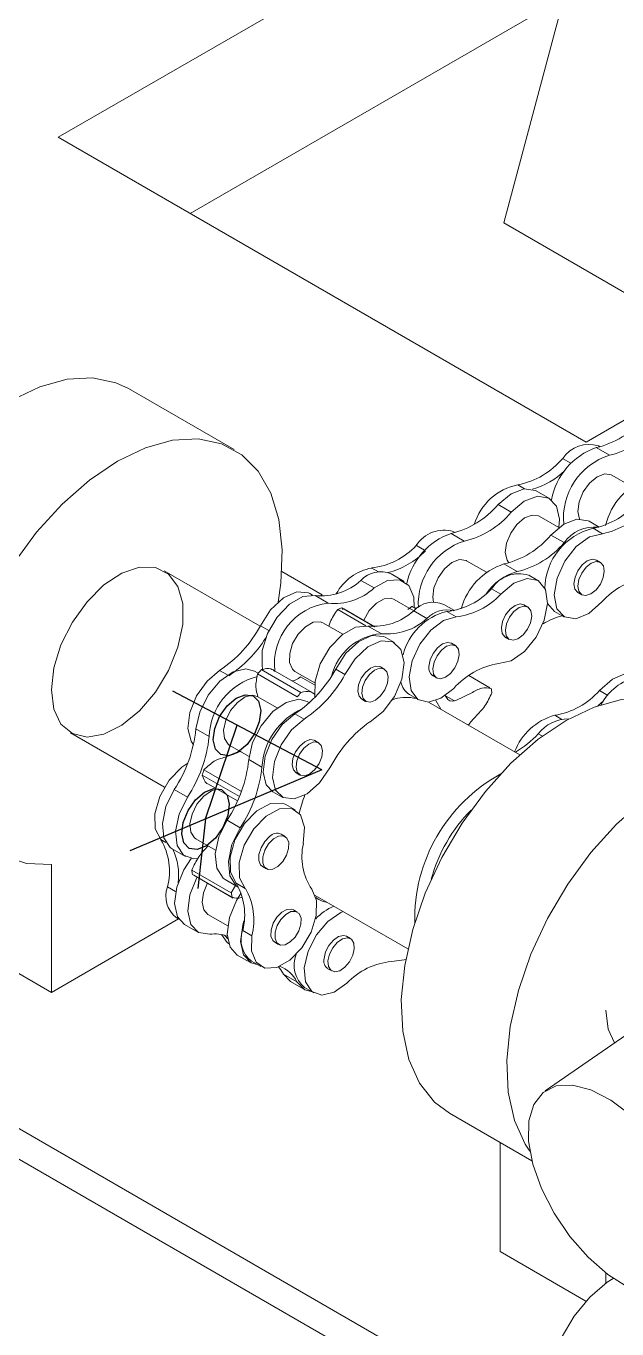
# Model space of a CAD drawing. Header units: millimetres. Extents: x 0 to 1189, y 0 to 841.
# Drawn here: x 759.14 to 765.47, y 663.24 to 677.19 of the extents above; entities that cross this region are included whole.
import ezdxf

# ---------------------------------------------------------------- set-up
doc = ezdxf.new("R2010")
doc.units = ezdxf.units.MM
doc.linetypes.add('CENTERX2', pattern=[20.32, 12.7, -2.54, 2.54, -2.54])

msp = doc.modelspace()

# ---------------------------------------------------------------- linework, layer by layer
at = {"color": 7, "linetype": 'Continuous', "lineweight": 15}
for p, q in [((759.484, 676.002), (768.28, 681.08)), ((760.898, 675.185), (768.28, 679.447)), ((764.903, 677.497), (764.26, 675.084)), ((759.484, 676.002), (765.14, 672.736)), ((765.674, 674.268), (764.26, 675.084)), ((761.369, 672.656), (760.238, 673.309)), ((765.665, 673.039), (765.14, 672.736)), ((765.25, 672.678), (765.391, 672.596)), ((765.292, 672.686), (765.275, 672.696)), ((765.627, 672.262), (765.415, 672.384)), ((764.41, 672.279), (764.481, 672.238)), ((764.747, 672.134), (764.606, 672.216)), ((764.197, 672.068), (764.339, 671.986)), ((764.849, 671.821), (764.637, 671.944)), ((765.28, 671.826), (765.172, 671.889)), ((763.695, 671.759), (763.836, 671.677)), ((763.737, 671.767), (763.72, 671.777)), ((765.315, 671.756), (765.216, 671.814)), ((763.322, 671.63), (763.41, 671.579)), ((764.904, 671.66), (764.763, 671.741)), ((765.294, 671.449), (765.252, 671.473)), ((761.65, 670.766), (760.621, 671.36)), ((761.882, 671.352), (762.312, 671.103)), ((764.072, 671.343), (763.86, 671.465)), ((764.402, 671.351), (764.261, 671.432)), ((762.728, 671.256), (762.87, 671.175)), ((763.193, 671.243), (763.051, 671.325)), ((764.625, 671.255), (764.526, 671.312)), ((762.209, 671.098), (762.182, 671.114)), ((762.237, 671.094), (762.378, 671.012)), ((762.312, 671.103), (762.285, 671.088)), ((763.295, 670.931), (763.083, 671.053)), ((764.227, 671.107), (764.128, 671.165)), ((765.052, 671.127), (765.094, 671.102)), ((762.48, 670.944), (762.78, 670.771)), ((762.524, 670.963), (762.875, 670.76)), ((762.524, 670.963), (762.537, 670.944)), ((762.879, 670.76), (762.545, 670.953)), ((763.273, 670.978), (763.23, 670.946)), ((763.273, 670.978), (763.321, 670.95)), ((763.435, 670.848), (763.294, 670.93)), ((763.305, 670.961), (763.323, 670.951)), ((763.731, 670.933), (763.617, 670.998)), ((763.749, 670.866), (763.65, 670.923)), ((764.517, 670.97), (764.475, 670.995)), ((764.728, 671.009), (764.803, 670.924)), ((764.803, 670.924), (764.902, 670.867)), ((761.652, 670.769), (761.741, 670.718)), ((762.534, 670.679), (762.322, 670.802)), ((762.944, 670.686), (762.802, 670.767)), ((763.087, 670.591), (762.988, 670.648)), ((764.275, 670.649), (764.317, 670.624)), ((763.74, 670.558), (763.697, 670.583)), ((761.628, 670.261), (761.587, 670.285)), ((761.622, 670.254), (762.046, 670.009)), ((761.661, 670.301), (762.085, 670.056)), ((762.231, 670.042), (761.81, 670.285)), ((762.022, 670.282), (762.234, 670.16)), ((762.557, 670.247), (762.458, 670.304)), ((762.979, 670.307), (762.937, 670.331)), ((763.497, 670.236), (763.54, 670.212)), ((764.11, 670.106), (763.884, 670.237)), ((765.284, 670.076), (765.373, 670.025)), ((761.83, 669.891), (761.618, 670.013)), ((762.176, 669.945), (762.153, 669.958)), ((762.737, 669.985), (762.779, 669.96)), ((763.248, 670.033), (763.347, 669.976)), ((763.32, 669.992), (763.293, 669.996)), ((764.431, 669.388), (763.451, 669.953)), ((762.12, 669.77), (762.021, 669.827)), ((760.961, 669.665), (761.102, 669.583)), ((759.618, 669.622), (760.624, 669.042)), ((762.275, 669.518), (762.233, 669.543)), ((761.318, 669.493), (761.53, 669.371)), ((761.668, 669.256), (761.527, 669.338)), ((761.028, 669.171), (761.426, 668.941)), ((761.047, 669.228), (761.448, 668.997)), ((762.033, 669.196), (762.075, 669.172)), ((760.729, 669.016), (760.87, 668.934)), ((761.094, 669.073), (761.406, 668.894)), ((761.784, 668.993), (761.883, 668.936)), ((762.023, 668.798), (761.924, 668.855)), ((769.265, 668.948), (764.702, 665.789)), ((761.436, 668.607), (761.294, 668.689)), ((761.916, 668.514), (761.873, 668.538)), ((760.585, 668.48), (760.64, 668.448)), ((760.959, 668.489), (761.171, 668.367)), ((760.707, 668.38), (760.849, 668.299)), ((759.412, 666.844), (759.412, 668.212)), ((760.916, 668.154), (761.34, 667.909)), ((761.673, 668.192), (761.716, 668.168)), ((760.924, 668.108), (761.348, 667.864)), ((760.937, 668.1), (761.361, 667.855)), ((761.273, 668.054), (761.414, 667.972)), ((761.34, 667.909), (761.383, 667.99)), ((761.49, 667.957), (761.391, 668.015)), ((762.239, 667.882), (763.231, 667.309)), ((762.047, 667.705), (762.005, 667.729)), ((760.775, 667.631), (759.412, 666.844)), ((760.75, 667.645), (760.777, 667.629)), ((760.839, 667.571), (760.98, 667.489)), ((761.09, 667.68), (761.302, 667.557)), ((755.452, 667.47), (765.352, 661.755)), ((759.412, 666.844), (758.281, 667.497)), ((761.561, 667.451), (761.462, 667.508)), ((762.616, 667.42), (762.574, 667.445)), ((761.805, 667.383), (761.847, 667.358)), ((761.404, 667.244), (761.546, 667.163)), ((761.556, 667.18), (761.655, 667.123)), ((762.041, 666.957), (761.9, 667.038)), ((761.973, 666.96), (761.9, 667.038)), ((762.374, 667.098), (762.416, 667.074)), ((761.973, 666.96), (762.115, 666.878)), ((762.125, 666.896), (762.224, 666.839)), ((757.024, 666.236), (765.352, 661.428)), ((763.678, 665.55), (764.56, 665.041)), ((764.22, 664.068), (764.22, 665.237)), ((764.22, 664.068), (765.139, 663.538)), ((765.352, 663.73), (765.352, 663.84)), ((765.367, 663.741), (765.431, 663.782))]:
    msp.add_line(p, q, dxfattribs=at)
at = {"color": 8, "linetype": 'Continuous', "lineweight": 15}
for p, q in [((764.889, 672.562), (764.978, 672.512)), ((762.844, 671.388), (762.916, 671.346)), ((761.214, 670.292), (761.3, 670.243)), ((762.081, 670.223), (762.231, 670.136)), ((763.532, 669.97), (763.586, 669.876)), ((763.633, 670.021), (763.731, 669.965)), ((764.805, 669.812), (764.88, 669.768)), ((764.628, 669.613), (764.672, 669.588)), ((760.656, 667.974), (760.743, 667.923))]:
    msp.add_line(p, q, dxfattribs=at)
at = {"color": 7, "linetype": 'CENTERX2'}
for p, q in [((761.585, 669.609), (760.715, 670.068)), ((761.063, 668.701), (761.401, 669.706)), ((762.311, 669.226), (761.585, 669.609)), ((762.311, 669.226), (761.315, 668.807)), ((761.315, 668.807), (760.254, 668.361)), ((761.063, 668.701), (760.981, 667.958))]:
    msp.add_line(p, q, dxfattribs=at)
at = {"color": 7, "linetype": 'Continuous', "lineweight": 15, "flags": 128}
for points in [[(757.738, 668.979), (757.578, 669.099), (757.417, 669.301), (757.302, 669.556), (757.236, 669.857), (757.221, 670.196), (757.257, 670.562), (757.344, 670.945), (757.478, 671.334), (757.656, 671.718), (757.873, 672.085), (758.122, 672.424), (758.396, 672.726), (758.688, 672.983), (758.988, 673.186), (759.288, 673.329), (759.58, 673.409), (759.854, 673.424), (760.103, 673.372), (760.238, 673.309)], [(759.004, 671.431), (759.253, 671.771), (759.528, 672.073), (759.819, 672.329), (760.119, 672.532), (760.419, 672.676), (760.711, 672.756), (760.985, 672.771), (761.234, 672.719), (761.451, 672.602), (761.629, 672.424), (761.763, 672.19), (761.85, 671.907), (761.886, 671.583), (761.871, 671.226), (761.841, 671.023)], [(765.415, 672.384), (765.41, 672.387), (765.34, 672.397), (765.258, 672.365), (765.178, 672.297), (765.11, 672.203), (765.067, 672.096), (765.053, 671.994), (765.071, 671.913)], [(764.606, 672.216), (764.598, 672.22), (764.477, 672.238), (764.337, 672.184), (764.197, 672.068)], [(764.85, 671.821), (764.855, 671.91), (764.823, 672.052), (764.74, 672.138), (764.619, 672.156), (764.478, 672.103), (764.339, 671.986)], [(764.313, 671.443), (764.294, 671.471), (764.275, 671.553), (764.289, 671.655), (764.333, 671.762), (764.4, 671.856), (764.48, 671.925), (764.562, 671.956), (764.632, 671.946), (764.637, 671.944)], [(765.172, 671.889), (765.164, 671.893), (765.043, 671.911), (764.902, 671.858), (764.763, 671.741)], [(765.315, 671.756), (765.178, 671.722), (765.035, 671.618), (764.912, 671.462), (764.829, 671.279), (764.799, 671.1), (764.826, 670.953), (764.908, 670.864), (765.029, 670.846), (765.171, 670.903), (765.31, 671.026)], [(763.86, 671.465), (763.855, 671.468), (763.785, 671.478), (763.703, 671.446), (763.622, 671.378), (763.555, 671.284), (763.511, 671.177), (763.498, 671.075), (763.505, 671.022)], [(765.252, 671.473), (765.207, 671.482), (765.153, 671.464), (765.099, 671.421), (765.053, 671.359), (765.022, 671.289), (765.011, 671.22), (765.021, 671.163), (765.051, 671.127), (765.052, 671.127)], [(759.412, 670.083), (759.438, 670.318), (759.515, 670.567), (759.637, 670.809), (759.794, 671.028), (759.975, 671.207), (760.168, 671.334), (760.356, 671.397), (760.527, 671.394), (760.668, 671.323), (760.768, 671.191), (760.82, 671.007), (760.82, 670.784), (760.768, 670.54), (760.668, 670.292), (760.527, 670.059), (760.356, 669.858), (760.168, 669.704), (759.975, 669.609), (759.794, 669.578), (759.637, 669.616), (759.515, 669.718), (759.438, 669.878), (759.412, 670.083)], [(765.053, 671.195), (765.064, 671.264), (765.095, 671.335), (765.142, 671.396), (765.196, 671.44), (765.25, 671.458), (765.295, 671.448), (765.326, 671.412), (765.336, 671.356), (765.325, 671.287), (765.294, 671.216), (765.247, 671.155), (765.193, 671.112), (765.139, 671.093), (765.094, 671.103), (765.063, 671.139), (765.053, 671.195)], [(762.87, 671.175), (763.012, 671.253), (763.143, 671.263), (763.242, 671.201), (763.295, 671.078), (763.299, 670.965)], [(764.227, 671.107), (764.367, 671.225), (764.508, 671.277), (764.627, 671.253), (764.705, 671.159), (764.728, 671.009), (764.693, 670.829), (764.606, 670.647), (764.481, 670.494), (764.338, 670.395), (764.201, 670.366)], [(761.652, 670.769), (761.761, 670.94), (761.898, 671.068), (762.041, 671.132), (762.166, 671.122), (762.182, 671.114)], [(761.679, 670.296), (761.669, 670.338), (761.671, 670.505), (761.728, 670.689), (761.83, 670.863), (761.962, 671.001), (762.105, 671.082), (762.237, 671.094)], [(763.083, 671.053), (763.053, 671.064), (762.977, 671.058), (762.894, 671.012), (762.817, 670.932), (762.758, 670.831), (762.758, 670.83)], [(764.275, 670.649), (764.271, 670.651), (764.242, 670.689), (764.233, 670.747), (764.246, 670.816), (764.279, 670.886), (764.326, 670.947), (764.38, 670.988), (764.434, 671.004), (764.475, 670.995)], [(764.558, 670.872), (764.55, 670.93), (764.521, 670.968), (764.476, 670.98), (764.423, 670.964), (764.368, 670.922), (764.321, 670.862), (764.289, 670.792), (764.276, 670.722), (764.284, 670.664), (764.313, 670.627), (764.358, 670.615), (764.411, 670.631), (764.466, 670.672), (764.513, 670.733), (764.545, 670.803), (764.558, 670.872)], [(762.322, 670.802), (762.293, 670.813), (762.217, 670.807), (762.134, 670.76), (762.057, 670.681), (761.997, 670.58), (761.965, 670.473), (761.964, 670.377), (761.994, 670.306), (762.022, 670.282)], [(763.722, 670.1), (763.586, 669.994), (763.451, 669.953), (763.338, 669.982), (763.266, 670.076), (763.244, 670.222), (763.277, 670.396), (763.359, 670.573), (763.477, 670.724), (763.614, 670.827), (763.749, 670.866)], [(762.236, 670.004), (762.235, 670.012), (762.237, 670.178), (762.293, 670.362), (762.395, 670.536), (762.528, 670.674), (762.671, 670.755), (762.802, 670.767)], [(762.458, 670.304), (762.567, 670.475), (762.705, 670.602), (762.847, 670.666), (762.972, 670.656), (762.988, 670.648)], [(762.557, 670.247), (762.666, 670.417), (762.804, 670.545), (762.946, 670.609), (763.071, 670.599), (763.157, 670.516), (763.19, 670.375), (763.166, 670.197), (763.087, 670.014), (762.967, 669.853), (762.826, 669.743)], [(763.456, 670.334), (763.469, 670.404), (763.502, 670.474), (763.549, 670.534), (763.603, 670.576), (763.657, 670.592), (763.697, 670.583)], [(763.781, 670.46), (763.773, 670.518), (763.744, 670.556), (763.699, 670.567), (763.646, 670.551), (763.591, 670.51), (763.544, 670.449), (763.512, 670.379), (763.499, 670.31), (763.507, 670.252), (763.536, 670.214), (763.581, 670.202), (763.634, 670.218), (763.689, 670.26), (763.736, 670.32), (763.768, 670.39), (763.781, 670.46)], [(760.934, 669.495), (760.908, 669.533), (760.875, 669.669), (760.896, 669.84), (760.968, 670.018), (761.08, 670.177), (761.214, 670.292)], [(760.961, 669.665), (761.002, 669.846), (761.092, 670.026), (761.218, 670.177), (761.36, 670.277), (761.497, 670.309), (761.587, 670.285)], [(762.737, 669.985), (762.709, 670.015), (762.696, 670.069), (762.704, 670.137), (762.732, 670.208), (762.777, 670.271), (762.83, 670.317), (762.885, 670.339), (762.932, 670.334), (762.937, 670.331)], [(763.007, 670.277), (762.974, 670.309), (762.927, 670.315), (762.873, 670.293), (762.819, 670.247), (762.775, 670.183), (762.746, 670.112), (762.738, 670.044), (762.751, 669.99), (762.784, 669.958), (762.831, 669.952), (762.886, 669.974), (762.939, 670.02), (762.984, 670.084), (763.012, 670.155), (763.021, 670.223), (763.007, 670.277)], [(765.284, 670.076), (765.422, 670.2), (765.564, 670.258), (765.687, 670.242), (765.695, 670.238)], [(761.618, 670.013), (761.566, 670.027), (761.487, 670.008), (761.405, 669.95), (761.332, 669.862), (761.28, 669.758), (761.257, 669.653), (761.266, 669.563), (761.306, 669.502), (761.318, 669.493)], [(761.527, 669.338), (761.568, 669.52), (761.658, 669.7), (761.784, 669.851), (761.926, 669.95), (762.063, 669.983), (762.153, 669.958)], [(763.678, 665.55), (763.518, 665.67), (763.357, 665.872), (763.242, 666.127), (763.176, 666.428), (763.161, 666.767), (763.197, 667.133), (763.284, 667.517), (763.418, 667.905), (763.596, 668.289), (763.813, 668.656), (764.062, 668.995), (764.336, 669.297), (764.627, 669.554), (764.928, 669.757), (765.228, 669.9), (765.519, 669.98), (765.794, 669.995), (766.043, 669.943), (766.178, 669.88)], [(765.265, 669.914), (765.325, 669.964), (765.327, 669.965)], [(761.784, 668.993), (761.714, 669.068), (761.681, 669.204), (761.702, 669.374), (761.774, 669.553), (761.886, 669.712), (762.021, 669.827)], [(762.397, 669.249), (762.286, 669.089), (762.152, 668.972), (762.014, 668.916), (761.896, 668.93), (761.813, 669.011), (761.78, 669.147), (761.801, 669.317), (761.873, 669.496), (761.985, 669.654), (762.12, 669.77)], [(762.033, 669.196), (762.005, 669.226), (761.992, 669.28), (762, 669.348), (762.028, 669.419), (762.073, 669.482), (762.126, 669.529), (762.181, 669.551), (762.228, 669.545), (762.233, 669.543)], [(762.303, 669.488), (762.271, 669.521), (762.223, 669.526), (762.169, 669.504), (762.115, 669.458), (762.071, 669.394), (762.042, 669.323), (762.034, 669.256), (762.047, 669.201), (762.08, 669.169), (762.128, 669.163), (762.182, 669.186), (762.236, 669.232), (762.28, 669.295), (762.309, 669.366), (762.317, 669.434), (762.303, 669.488)], [(760.585, 668.48), (760.524, 668.595), (760.52, 668.758), (760.573, 668.943), (760.675, 669.118), (760.809, 669.256), (760.873, 669.299)], [(764.537, 665.145), (764.488, 665.219), (764.373, 665.474), (764.307, 665.775), (764.292, 666.114), (764.329, 666.48), (764.415, 666.863), (764.549, 667.252), (764.727, 667.636), (764.944, 668.003), (765.193, 668.342), (765.467, 668.644), (765.759, 668.901), (766.059, 669.104), (766.359, 669.247), (766.651, 669.327), (766.925, 669.342), (767.174, 669.29), (767.391, 669.173), (767.569, 668.996), (767.703, 668.762), (767.789, 668.478), (767.826, 668.154), (767.823, 667.95)], [(760.707, 668.38), (760.686, 668.395), (760.617, 668.499), (760.601, 668.654), (760.64, 668.835), (760.729, 669.016)], [(761.184, 669.021), (761.127, 669.004), (761.045, 668.946), (760.972, 668.858), (760.921, 668.754), (760.897, 668.648), (760.906, 668.559), (760.946, 668.498), (760.959, 668.489)], [(760.984, 668.278), (760.939, 668.274), (760.827, 668.313), (760.758, 668.418), (760.742, 668.572), (760.781, 668.754), (760.87, 668.934)], [(761.391, 668.015), (761.33, 668.13), (761.326, 668.293), (761.379, 668.477), (761.481, 668.653), (761.615, 668.79), (761.758, 668.867), (761.888, 668.871), (761.924, 668.855)], [(761.273, 668.054), (761.252, 668.068), (761.183, 668.173), (761.167, 668.327), (761.206, 668.509), (761.294, 668.689)], [(761.49, 667.957), (761.429, 668.072), (761.425, 668.236), (761.478, 668.42), (761.58, 668.596), (761.714, 668.733), (761.857, 668.81), (761.987, 668.814), (762.081, 668.744), (762.125, 668.612), (762.111, 668.439)], [(761.414, 667.972), (761.393, 667.987), (761.324, 668.091), (761.308, 668.246), (761.347, 668.427), (761.436, 668.607)], [(761.673, 668.192), (761.654, 668.209), (761.634, 668.257), (761.636, 668.322), (761.658, 668.393), (761.698, 668.46), (761.75, 668.512)], [(761.792, 668.488), (761.74, 668.435), (761.7, 668.368), (761.678, 668.297), (761.676, 668.233), (761.696, 668.185), (761.734, 668.16), (761.785, 668.163), (761.84, 668.194), (761.891, 668.246), (761.931, 668.313), (761.954, 668.384), (761.955, 668.449), (761.935, 668.497), (761.898, 668.521), (761.847, 668.518), (761.792, 668.488)], [(759.412, 668.212), (759.147, 668.225), (758.911, 668.304)], [(760.839, 667.571), (760.763, 667.654), (760.731, 667.796), (760.755, 667.972), (760.83, 668.156), (760.91, 668.277)], [(761.108, 667.467), (760.987, 667.485), (760.905, 667.572), (760.873, 667.714), (760.896, 667.89), (760.971, 668.074), (760.974, 668.079)], [(761.085, 668.017), (761.041, 667.911), (761.028, 667.809), (761.047, 667.727), (761.09, 667.68)], [(761.404, 667.244), (761.329, 667.327), (761.297, 667.469), (761.32, 667.645), (761.396, 667.829), (761.445, 667.909)], [(762.202, 667.948), (762.253, 667.829), (762.25, 667.667), (762.194, 667.488), (762.094, 667.32), (761.965, 667.188), (761.826, 667.112), (761.7, 667.105), (761.605, 667.167), (761.556, 667.288), (761.561, 667.451)], [(761.805, 667.383), (761.785, 667.4), (761.765, 667.448), (761.767, 667.512), (761.789, 667.584), (761.829, 667.65), (761.881, 667.703), (761.936, 667.733), (761.987, 667.736), (762.005, 667.729)], [(761.923, 667.679), (761.872, 667.626), (761.832, 667.559), (761.809, 667.488), (761.808, 667.423), (761.828, 667.375), (761.866, 667.351), (761.916, 667.354), (761.971, 667.384), (762.023, 667.437), (762.063, 667.504), (762.085, 667.575), (762.087, 667.639), (762.067, 667.688), (762.029, 667.712), (761.979, 667.709), (761.923, 667.679)], [(762.579, 666.942), (762.441, 666.846), (762.308, 666.815), (762.201, 666.855), (762.135, 666.958), (762.122, 667.109), (762.163, 667.286), (762.251, 667.46), (762.374, 667.605), (762.512, 667.699), (762.537, 667.71)], [(761.627, 667.139), (761.553, 667.159), (761.47, 667.245), (761.438, 667.388), (761.462, 667.564), (761.475, 667.609)], [(761.319, 667.361), (761.296, 667.377), (761.235, 667.465)], [(761.301, 667.417), (761.269, 667.455), (761.266, 667.458)], [(762.333, 667.207), (762.349, 667.277), (762.384, 667.346), (762.433, 667.404), (762.488, 667.442), (762.541, 667.454), (762.574, 667.445)], [(762.657, 667.312), (762.652, 667.372), (762.626, 667.414), (762.583, 667.43), (762.53, 667.418), (762.475, 667.38), (762.427, 667.322), (762.392, 667.252), (762.375, 667.182), (762.381, 667.122), (762.407, 667.081), (762.449, 667.065), (762.502, 667.076), (762.557, 667.114), (762.606, 667.172), (762.641, 667.242), (762.657, 667.312)], [(763.209, 667.2), (763.19, 667.193), (763.056, 667.175)], [(761.9, 667.038), (761.87, 667.087), (761.844, 667.119)], [(762.196, 666.854), (762.126, 666.872), (762.041, 666.957)], [(765.445, 666.303), (765.378, 666.449), (765.352, 666.654)], [(765.619, 665.53), (765.405, 665.692), (765.193, 665.801), (764.995, 665.852), (764.82, 665.842), (764.68, 665.772), (764.58, 665.645), (764.527, 665.468), (764.523, 665.251)], [(764.523, 665.251), (764.569, 665.005), (764.662, 664.744), (764.797, 664.482), (764.966, 664.232), (765.162, 664.009), (765.372, 663.824), (765.587, 663.688)], [(764.937, 662.103), (764.903, 662.126), (764.798, 662.252), (764.74, 662.43), (764.734, 662.649), (764.78, 662.892), (764.875, 663.14), (765.012, 663.376), (765.18, 663.581), (765.367, 663.741)]]:
    msp.add_lwpolyline(points, dxfattribs=at)
at = {"color": 7, "linetype": 'Continuous', "flags": 128}
for points in [[(761.228, 669.39), (761.17, 669.449), (761.147, 669.547), (761.162, 669.67), (761.214, 669.797), (761.294, 669.911), (761.391, 669.994), (761.489, 670.032), (761.574, 670.021), (761.632, 669.962), (761.655, 669.864), (761.64, 669.742), (761.588, 669.614), (761.508, 669.5), (761.411, 669.418), (761.313, 669.379), (761.228, 669.39)], [(761.236, 669.016), (761.294, 668.957), (761.317, 668.859), (761.302, 668.737), (761.25, 668.609), (761.17, 668.495), (761.073, 668.413), (760.975, 668.374), (760.89, 668.385), (760.832, 668.444), (760.809, 668.542), (760.824, 668.665), (760.876, 668.792), (760.956, 668.906), (761.053, 668.989), (761.151, 669.027), (761.236, 669.016)]]:
    msp.add_lwpolyline(points, dxfattribs=at)
at = {"color": 7, "linetype": 'Continuous', "lineweight": 15}
for centre, radius, start, end in [((765.043, 673.577), 0.922, 282.9461, 320.2575), ((765.185, 673.495), 0.922, 282.9461, 320.2575), ((765.49, 671.987), 0.732, 109.1364, 169.6194), ((765.172, 672.372), 0.34, 72.3445, 145.9928), ((765.604, 671.923), 0.706, 107.5007, 185.3583), ((764.235, 673.122), 0.862, 281.7769, 319.4689), ((764.346, 673.018), 0.815, 285.6462, 313.9327), ((766.037, 671.68), 0.707, 108.2203, 166.4921), ((764.532, 671.675), 0.616, 101.3712, 163.0191), ((763.488, 672.657), 0.922, 282.9458, 320.2582), ((765.041, 672.657), 0.862, 281.7769, 319.4689), ((765.14, 672.6), 0.862, 281.7769, 319.4689), ((763.63, 672.576), 0.922, 282.9458, 320.2582), ((763.934, 671.069), 0.73, 109.1507, 167.7748), ((763.617, 671.443), 0.35, 73.0008, 147.674), ((765.369, 671.162), 0.669, 103.1729, 179.3232), ((765.226, 671.435), 0.392, 83.088, 145.091), ((762.756, 672.155), 0.771, 276.4958, 317.1383), ((764.054, 671), 0.711, 107.7857, 182.8617), ((764.054, 672.331), 0.922, 282.9458, 320.2582), ((764.195, 672.249), 0.922, 282.9458, 320.2582), ((762.803, 672.177), 0.865, 284.4307, 315.6449), ((762.942, 670.855), 0.542, 100.4072, 151.7335), ((762.938, 671.062), 0.286, 66.6901, 137.2675), ((764.479, 670.765), 0.702, 108.144, 164.4676), ((764.557, 670.784), 0.587, 105.3317, 145.9512), ((762.301, 671.725), 0.635, 264.2115, 312.355), ((764.423, 670.977), 0.35, 73.0008, 147.674), ((765.912, 670.486), 0.809, 98.7631, 138.1225), ((762.442, 671.644), 0.635, 264.2115, 312.355), ((763.562, 671.689), 0.771, 276.4958, 317.1383), ((763.661, 671.632), 0.771, 276.4958, 317.1383), ((762.455, 670.364), 0.653, 96.7989, 186.7645), ((763.092, 669.548), 1.525, 111.9099, 113.7025), ((762.866, 671.399), 0.635, 264.2115, 312.355), ((763.798, 670.302), 0.638, 103.4583, 165.8973), ((762.975, 670.376), 0.672, 60.6379, 63.7297), ((763.504, 670.736), 0.286, 66.6901, 137.2675), ((763.653, 670.637), 0.303, 76.1959, 135.906), ((760.471, 671.413), 1.345, 303.542, 331.401), ((763.008, 671.317), 0.635, 264.2115, 312.355), ((765.06, 670.182), 0.717, 104.1472, 122.0968), ((760.586, 671.338), 1.321, 303.427, 328.1444), ((762.999, 670.086), 0.602, 95.2931, 165.9868), ((764.339, 669.554), 0.823, 99.631, 138.5053), ((761.792, 669.559), 0.69, 104.4917, 178.0152), ((764.099, 668.226), 3.201, 139.6062, 140.6979), ((761.971, 670.341), 0.162, 276.8154, 312.9319), ((761.277, 670.948), 1.345, 303.542, 331.401), ((761.376, 670.891), 1.345, 303.542, 331.401), ((763.551, 670.316), 0.0965, 169.3088, 236.3158), ((765.825, 669.643), 0.596, 103.9319, 151.6204), ((763.359, 670.208), 0.207, 191.588, 237.7867), ((762.744, 669.836), 1.404, 8.8341, 10.7335), ((764.671, 670.62), 0.82, 279.4048, 318.4061), ((764.523, 667.981), 3.201, 139.6062, 140.6979), ((763.213, 669.545), 0.458, 80.0058, 108.8343), ((763.07, 669.693), 0.651, 28.2335, 30.4212), ((763.71, 670.036), 0.074, 207.7995, 286.5802), ((762.406, 669.209), 0.74, 114.3418, 176.3105), ((764.973, 669.196), 0.638, 105.2707, 159.5231), ((759.511, 669.818), 1.458, 326.6239, 353.9652), ((763.628, 668.613), 1.386, 125.3788, 152.6836), ((764.948, 669.371), 0.401, 89.0083, 142.8932), ((759.652, 669.736), 1.458, 326.6239, 353.9652), ((763.787, 670.405), 1.155, 301.0601, 316.7371), ((760.077, 669.491), 1.458, 326.6239, 353.9652), ((760.218, 669.41), 1.458, 326.6239, 353.9652), ((763.956, 668.218), 3.08, 160.8505, 161.9748), ((765.084, 667.625), 1.78, 118.8081, 181.1974), ((763.465, 668.434), 1.436, 158.5792, 166.7955), ((765.091, 667.621), 1.667, 135.1687, 164.8367), ((761.83, 668.438), 0.11, 66.5723, 137.1716), ((760.002, 668.14), 0.675, 345.6803, 30.2077), ((762.725, 668.299), 0.629, 167.1855, 213.8853), ((760.144, 668.104), 0.631, 352.083, 25.7702), ((762.281, 668.366), 1.382, 188.819, 190.7487), ((760.808, 667.675), 0.675, 345.6803, 30.2077), ((760.929, 667.874), 0.291, 160.0609, 231.9307), ((762.706, 668.121), 1.382, 188.819, 190.7487), ((760.907, 667.618), 0.675, 345.6803, 30.2077), ((762.435, 668.123), 0.324, 234.4673, 259.0479), ((762.638, 667.271), 0.534, 111.9375, 137.6056), ((761.166, 667.093), 0.378, 69.5552, 98.7866), ((761.735, 667.409), 0.291, 160.0609, 231.9307), ((762.326, 667.135), 0.313, 157.8405, 229.8587), ((762.432, 667.182), 0.102, 166.1731, 235.037), ((763.125, 666.426), 0.752, 95.2746, 136.6149), ((761.738, 666.807), 0.339, 26.3281, 69.4336)]:
    msp.add_arc(centre, radius, start, end, dxfattribs=at)
for points, knots in [([(762.48, 670.944), (762.448, 670.9), (762.408, 670.842), (762.39, 670.779), (762.386, 670.765)], [0, 0, 0, 0, 0.770936, 1, 1, 1, 1]), ([(761.622, 670.254), (761.612, 670.205), (761.593, 670.115), (761.614, 670.048), (761.623, 670.017)], [0, 0, 0, 0, 0.53619, 1, 1, 1, 1]), ([(761.661, 670.301), (761.698, 670.309), (761.755, 670.321), (761.794, 670.292), (761.808, 670.281)], [0, 0, 0, 0, 0.6391336, 1, 1, 1, 1]), ([(762.085, 670.056), (762.122, 670.064), (762.18, 670.076), (762.218, 670.047), (762.232, 670.036)], [0, 0, 0, 0, 0.6391336, 1, 1, 1, 1]), ([(764.123, 670.098), (764.091, 670.103), (764.026, 670.115), (763.887, 670.034), (763.79, 669.991), (763.731, 669.965)], [0, 0, 0, 0, 0.27559, 0.557814, 1, 1, 1, 1]), ([(764.131, 670.052), (764.108, 670.003), (764.063, 669.905), (763.962, 669.805), (763.903, 669.736), (763.877, 669.707)], [0, 0, 0, 0, 0.359454, 0.727575, 1, 1, 1, 1]), ([(761.047, 669.228), (761.084, 669.262), (761.157, 669.332), (761.291, 669.366), (761.388, 669.404), (761.447, 669.428)], [0, 0, 0, 0, 0.275581, 0.557808, 1, 1, 1, 1]), ([(761.028, 669.171), (761.04, 669.135), (761.054, 669.091), (761.089, 669.077), (761.095, 669.075)], [0, 0, 0, 0, 0.824954, 1, 1, 1, 1]), ([(760.916, 668.154), (760.939, 668.203), (760.985, 668.301), (761.056, 668.375), (761.093, 668.412)], [0, 0, 0, 0, 0.495137, 1, 1, 1, 1]), ([(761.348, 667.864), (761.379, 667.854), (761.411, 667.844), (761.449, 667.861), (761.45, 667.862)], [0, 0, 0, 0, 0.9772903, 1, 1, 1, 1])]:
    msp.add_open_spline(points, degree=3, knots=knots, dxfattribs=at)

doc.saveas('drawing.dxf')
